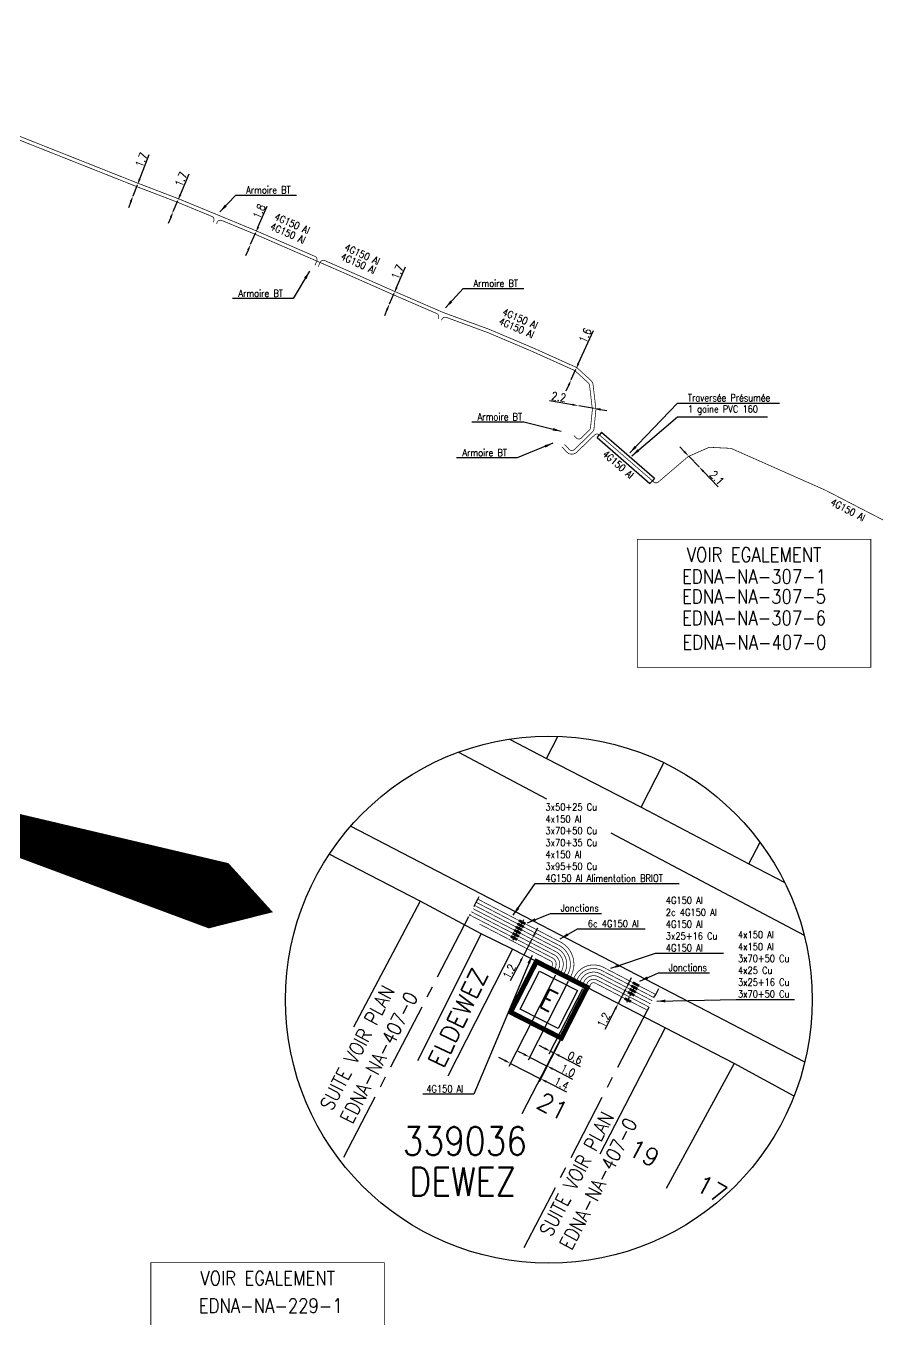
# Model space of a CAD drawing. Header units: millimetres. Extents: x 184994 to 186004, y 128000 to 129009.
# Drawn here: x 185692.2 to 185811.9, y 128578.4 to 128760.2 of the extents above; entities that cross this region are included whole.
import ezdxf
from ezdxf.enums import TextEntityAlignment as Align

# ---------------------------------------------------------------- set-up
doc = ezdxf.new("R2010")
doc.units = ezdxf.units.MM
doc.header["$PDMODE"] = 34
doc.linetypes.add('B_ST_Al', pattern=[2000, 1000, 1000])
doc.linetypes.add('CENTER2', pattern=[28.575, 19.05, -3.175, 3.175, -3.175])
doc.layers.get('0').update_dxf_attribs({"linetype": 'CONTINUOUS'})
doc.layers.get('Defpoints').update_dxf_attribs({"linetype": 'CONTINUOUS'})
for name, color, linetype in [('B_100', 3, 'CONTINUOUS'), ('B_110', 1, 'CONTINUOUS'), ('B_400', 7, 'CONTINUOUS'), ('B_900', 7, 'CONTINUOUS'), ('B_930', 7, 'CONTINUOUS'), ('M_200', 7, 'CONTINUOUS')]:
    doc.layers.add(name, color=color, linetype=linetype)
doc.styles.add('M_ROMANS', font='ROMANS.shx', dxfattribs={"width": 0.75})
doc.styles.get("Standard").update_dxf_attribs({"font": 'romans.shx', "width": 0.85})
doc.dimstyles.get("Standard").update_dxf_attribs({"dimtxt": 1.5, "dimasz": 1.2, "dimexe": 0.625, "dimexo": 0.625, "dimgap": 0.25, "dimtad": 1, "dimdec": 1, "dimzin": 0, "dimdsep": 46, "dimtxsty": 'Standard', "dimcen": -0.5, "dimadec": 0, "dimazin": 0, "dimtfac": 1, "dimtdec": 1, "dimtmove": 0, "dimatfit": 3, "dimfxl": 0, "dimtolj": 1, "dimtzin": 0, "dimarcsym": 0})

# ---------------------------------------------------------------- blocks, each defined once
blk = doc.blocks.new('*D730')
at = {"layer": 'B_100', "color": 0, "linetype": 'Continuous', "lineweight": -2, "transparency": 16777216}
for p, q in [((185708.19, 128738.63), (185709.54, 128742.07)), ((185707.26, 128736.26), (185707.86, 128737.8)), ((185706.93, 128735.42), (185706.6, 128734.58))]:
    blk.add_line(p, q, dxfattribs=at)
at = {"layer": 'B_100', "color": 0, "linetype": 'Continuous', "transparency": 16777216}
for points in [[(185708.05, 128738.69), (185708.33, 128738.58), (185707.86, 128737.8)], [(185706.79, 128735.48), (185707.07, 128735.37), (185707.26, 128736.26)]]:
    blk.add_solid(points, dxfattribs=at)
at = {"layer": 'Defpoints', "color": 0, "linetype": 'Continuous', "transparency": 16777216}
for p in [(185707.86, 128737.8), (185707.26, 128736.26), (185707.26, 128736.26)]:
    blk.add_point(p, dxfattribs=at)
at = {"layer": 'B_100', "color": 0, "linetype": 'Continuous', "transparency": 16777216, "insert": (185708.43, 128741.3), "char_height": 1.125, "attachment_point": 5, "rotation": 68.589}
blk.add_mtext('\\A1;1.7', dxfattribs=at)
blk = doc.blocks.new('*D731')
at = {"layer": 'B_100', "color": 0, "linetype": 'Continuous', "lineweight": -2, "transparency": 16777216}
for p, q in [((185713.91, 128736.44), (185715.13, 128739.34)), ((185712.9, 128734.05), (185713.56, 128735.61)), ((185712.55, 128733.22), (185712.2, 128732.39))]:
    blk.add_line(p, q, dxfattribs=at)
at = {"layer": 'B_100', "color": 0, "linetype": 'Continuous', "transparency": 16777216}
for points in [[(185713.77, 128736.5), (185714.05, 128736.39), (185713.56, 128735.61)], [(185712.41, 128733.28), (185712.69, 128733.16), (185712.9, 128734.05)]]:
    blk.add_solid(points, dxfattribs=at)
at = {"layer": 'Defpoints', "color": 0, "linetype": 'Continuous', "transparency": 16777216}
for p in [(185713.56, 128735.61), (185712.9, 128734.05), (185712.9, 128734.05)]:
    blk.add_point(p, dxfattribs=at)
at = {"layer": 'B_100', "color": 0, "linetype": 'Continuous', "transparency": 16777216, "insert": (185714, 128738.6), "char_height": 1.125, "attachment_point": 5, "rotation": 67.1211}
blk.add_mtext('\\A1;1.7', dxfattribs=at)
blk = doc.blocks.new('*D732')
at = {"layer": 'B_100', "color": 0, "linetype": 'Continuous', "lineweight": -2, "transparency": 16777216}
for p, q in [((185724.87, 128731.93), (185726.13, 128734.8)), ((185723.79, 128729.45), (185724.51, 128731.1)), ((185723.42, 128728.63), (185723.06, 128727.81))]:
    blk.add_line(p, q, dxfattribs=at)
at = {"layer": 'B_100', "color": 0, "linetype": 'Continuous', "transparency": 16777216}
for points in [[(185724.73, 128731.99), (185725.01, 128731.87), (185724.51, 128731.1)], [(185723.29, 128728.69), (185723.56, 128728.57), (185723.79, 128729.45)]]:
    blk.add_solid(points, dxfattribs=at)
at = {"layer": 'Defpoints', "color": 0, "linetype": 'Continuous', "transparency": 16777216}
for p in [(185724.51, 128731.1), (185723.79, 128729.45), (185723.79, 128729.45)]:
    blk.add_point(p, dxfattribs=at)
at = {"layer": 'B_100', "color": 0, "linetype": 'Continuous', "transparency": 16777216, "insert": (185724.99, 128734.08), "char_height": 1.125, "attachment_point": 5, "rotation": 66.326}
blk.add_mtext('\\A1;1.8', dxfattribs=at)
blk = doc.blocks.new('*D733')
at = {"layer": 'B_100', "color": 0, "linetype": 'Continuous', "lineweight": -2, "transparency": 16777216}
for p, q in [((185744.32, 128723.4), (185745.57, 128726.29)), ((185743.31, 128721.06), (185743.97, 128722.58)), ((185742.95, 128720.24), (185742.6, 128719.41))]:
    blk.add_line(p, q, dxfattribs=at)
at = {"layer": 'B_100', "color": 0, "linetype": 'Continuous', "transparency": 16777216}
for points in [[(185744.19, 128723.46), (185744.46, 128723.34), (185743.97, 128722.58)], [(185742.82, 128720.3), (185743.09, 128720.18), (185743.31, 128721.06)]]:
    blk.add_solid(points, dxfattribs=at)
at = {"layer": 'Defpoints', "color": 0, "linetype": 'Continuous', "transparency": 16777216}
for p in [(185743.97, 128722.58), (185743.31, 128721.06), (185743.31, 128721.06)]:
    blk.add_point(p, dxfattribs=at)
at = {"layer": 'B_100', "color": 0, "linetype": 'Continuous', "transparency": 16777216, "insert": (185744.44, 128725.56), "char_height": 1.125, "attachment_point": 5, "rotation": 66.6229}
blk.add_mtext('\\A1;1.7', dxfattribs=at)
blk = doc.blocks.new('*D734')
at = {"layer": 'B_100', "color": 0, "linetype": 'Continuous', "lineweight": -2, "transparency": 16777216}
for p, q in [((185769.9, 128712.72), (185771.98, 128717.35)), ((185768.87, 128710.44), (185769.53, 128711.9)), ((185768.5, 128709.62), (185768.13, 128708.8))]:
    blk.add_line(p, q, dxfattribs=at)
at = {"layer": 'B_100', "color": 0, "linetype": 'Continuous', "transparency": 16777216}
for points in [[(185769.76, 128712.79), (185770.03, 128712.66), (185769.53, 128711.9)], [(185768.37, 128709.68), (185768.64, 128709.56), (185768.87, 128710.44)]]:
    blk.add_solid(points, dxfattribs=at)
at = {"layer": 'Defpoints', "color": 0, "linetype": 'Continuous', "transparency": 16777216}
for p in [(185769.53, 128711.9), (185768.87, 128710.44), (185768.87, 128710.44)]:
    blk.add_point(p, dxfattribs=at)
at = {"layer": 'B_100', "color": 0, "linetype": 'Continuous', "transparency": 16777216, "insert": (185770.84, 128716.64), "char_height": 1.125, "attachment_point": 5, "rotation": 65.7772}
blk.add_mtext('\\A1;1.6', dxfattribs=at)
blk = doc.blocks.new('*D735')
at = {"layer": 'B_110', "color": 0, "linetype": 'Continuous', "lineweight": -2, "transparency": 16777216}
for p, q in [((185784.76, 128700.32), (185784.13, 128700.97)), ((185785.38, 128699.67), (185786.84, 128698.16)), ((185787.46, 128697.51), (185789.54, 128695.35))]:
    blk.add_line(p, q, dxfattribs=at)
at = {"layer": 'B_110', "color": 0, "linetype": 'Continuous', "transparency": 16777216}
for points in [[(185784.86, 128700.43), (185784.65, 128700.22), (185785.38, 128699.67)], [(185787.57, 128697.62), (185787.35, 128697.41), (185786.84, 128698.16)]]:
    blk.add_solid(points, dxfattribs=at)
at = {"layer": 'Defpoints', "color": 0, "linetype": 'Continuous', "transparency": 16777216}
for p in [(185785.38, 128699.67), (185786.84, 128698.16), (185786.84, 128698.16)]:
    blk.add_point(p, dxfattribs=at)
at = {"layer": 'B_110', "color": 0, "linetype": 'Continuous', "transparency": 16777216, "insert": (185789.35, 128696.63), "char_height": 1.125, "attachment_point": 5, "rotation": 313.894}
blk.add_mtext('\\A1;2.1', dxfattribs=at)
blk = doc.blocks.new('*D736')
at = {"layer": 'B_100', "color": 0, "linetype": 'Continuous', "lineweight": -2, "transparency": 16777216}
for p, q in [((185769.05, 128706.9), (185765.82, 128707.46)), ((185772.1, 128706.37), (185769.94, 128706.75)), ((185772.99, 128706.22), (185773.88, 128706.07))]:
    blk.add_line(p, q, dxfattribs=at)
at = {"layer": 'B_100', "color": 0, "linetype": 'Continuous', "transparency": 16777216}
for points in [[(185769.07, 128707.05), (185769.02, 128706.76), (185769.94, 128706.75)], [(185773.02, 128706.37), (185772.96, 128706.07), (185772.1, 128706.37)]]:
    blk.add_solid(points, dxfattribs=at)
at = {"layer": 'Defpoints', "color": 0, "linetype": 'Continuous', "transparency": 16777216}
for p in [(185769.94, 128706.75), (185769.94, 128706.75), (185772.1, 128706.37)]:
    blk.add_point(p, dxfattribs=at)
at = {"layer": 'B_100', "color": 0, "linetype": 'Continuous', "transparency": 16777216, "insert": (185767.12, 128708), "char_height": 1.125, "attachment_point": 5, "rotation": 350.1513}
blk.add_mtext('\\A1;2.2', dxfattribs=at)
blk = doc.blocks.new('*U791')
at = {"layer": 'M_200', "color": 0, "linetype": 'Continuous', "const_width": 0.35, "flags": 128}
blk.add_lwpolyline([(4, 4), (4, 0), (0, 0), (0, 4)], close=True, dxfattribs=at)
at = {"layer": 'M_200', "color": 0, "linetype": 'Continuous'}
blk.add_lwpolyline([(0.5, 3.5), (3.5, 3.5), (3.5, 0.5), (0.5, 0.5)], close=True, dxfattribs=at)
at = {"layer": 'M_200', "insert": (1.989, 1.981), "char_height": 1.425, "width": 2.28071, "attachment_point": 5}
blk.add_mtext('E', dxfattribs=at)
at = {"layer": 'M_200', "color": 0, "linetype": 'Continuous', "width": 0.85}
for tag, p in [('NUM', (2, 17.06)), ('NOM', (2, 10.649))]:
    blk.add_attdef(tag, text='', height=4, dxfattribs=at).set_placement(p, align=Align.MIDDLE)
at = {"layer": 'M_200', "color": 0, "linetype": 'Continuous', "style": 'M_ROMANS', "width": 0.75, "flags": 3}
for tag, p in [('DEF_LEG', (1.869, -2.994)), ('DEF_COUP', (1.869, -5.494)), ('DEF_TYPE', (1.869, -7.994))]:
    blk.add_attdef(tag, text='', height=1.2, dxfattribs=at).set_placement(p, align=Align.MIDDLE)
blk = doc.blocks.new('*D788')
at = {"layer": 'B_900', "color": 0, "linetype": 'Continuous', "lineweight": -2, "transparency": 16777216}
for p, q in [((185770.44, 128624.81), (185765.74, 128615.6)), ((185770.89, 128624.58), (185766.19, 128615.38)), ((185765.16, 128616.43), (185764.35, 128616.84)), ((185765.96, 128616.02), (185766.4, 128615.79)), ((185767.2, 128615.39), (185770.13, 128613.9))]:
    blk.add_line(p, q, dxfattribs=at)
at = {"layer": 'B_900', "color": 0, "linetype": 'Continuous', "transparency": 16777216}
for points in [[(185765.22, 128616.56), (185765.09, 128616.3), (185765.96, 128616.02)], [(185767.27, 128615.52), (185767.14, 128615.25), (185766.4, 128615.79)]]:
    blk.add_solid(points, dxfattribs=at)
at = {"layer": 'Defpoints', "color": 0, "linetype": 'Continuous', "transparency": 16777216}
for p in [(185770.65, 128625.23), (185771.1, 128625), (185766.4, 128615.79)]:
    blk.add_point(p, dxfattribs=at)
at = {"layer": 'B_900', "color": 0, "linetype": 'Continuous', "transparency": 16777216, "insert": (185769.41, 128615.1), "char_height": 1.125, "attachment_point": 5, "rotation": 332.9722}
blk.add_mtext('\\A1;0.6', dxfattribs=at)
blk = doc.blocks.new('*D789')
at = {"layer": 'B_900', "color": 0, "linetype": 'Continuous', "lineweight": -2, "transparency": 16777216}
for p, q in [((185768.44, 128625.83), (185762.8, 128614.78)), ((185770.89, 128624.58), (185765.25, 128613.53)), ((185762.21, 128615.61), (185761.41, 128616.01)), ((185763.01, 128615.2), (185765.46, 128613.95)), ((185766.26, 128613.54), (185769.06, 128612.11))]:
    blk.add_line(p, q, dxfattribs=at)
at = {"layer": 'B_900', "color": 0, "linetype": 'Continuous', "transparency": 16777216}
for points in [[(185762.28, 128615.74), (185762.14, 128615.47), (185763.01, 128615.2)], [(185766.33, 128613.67), (185766.19, 128613.4), (185765.46, 128613.95)]]:
    blk.add_solid(points, dxfattribs=at)
at = {"layer": 'Defpoints', "color": 0, "linetype": 'Continuous', "transparency": 16777216}
for p in [(185768.65, 128626.25), (185771.1, 128625), (185765.46, 128613.95)]:
    blk.add_point(p, dxfattribs=at)
at = {"layer": 'B_900', "color": 0, "linetype": 'Continuous', "transparency": 16777216, "insert": (185768.4, 128613.29), "char_height": 1.125, "attachment_point": 5, "rotation": 332.9722}
blk.add_mtext('\\A1;1.0', dxfattribs=at)
blk = doc.blocks.new('*D790')
at = {"layer": 'B_900', "color": 0, "linetype": 'Continuous', "lineweight": -2, "transparency": 16777216}
for p, q in [((185766.66, 128626.74), (185760.11, 128613.9)), ((185770.89, 128624.58), (185764.34, 128611.74)), ((185759.52, 128614.73), (185758.71, 128615.14)), ((185760.32, 128614.32), (185764.55, 128612.16)), ((185765.35, 128611.75), (185768.19, 128610.3))]:
    blk.add_line(p, q, dxfattribs=at)
at = {"layer": 'B_900', "color": 0, "linetype": 'Continuous', "transparency": 16777216}
for points in [[(185759.58, 128614.86), (185759.45, 128614.6), (185760.32, 128614.32)], [(185765.42, 128611.89), (185765.28, 128611.62), (185764.55, 128612.16)]]:
    blk.add_solid(points, dxfattribs=at)
at = {"layer": 'Defpoints', "color": 0, "linetype": 'Continuous', "transparency": 16777216}
for p in [(185766.87, 128627.16), (185771.1, 128625), (185764.55, 128612.16)]:
    blk.add_point(p, dxfattribs=at)
at = {"layer": 'B_900', "color": 0, "linetype": 'Continuous', "transparency": 16777216, "insert": (185767.51, 128611.49), "char_height": 1.125, "attachment_point": 5, "rotation": 332.9722}
blk.add_mtext('\\A1;1.4', dxfattribs=at)
blk = doc.blocks.new('*D792')
at = {"layer": 'B_900', "color": 0, "linetype": 'Continuous', "lineweight": -2, "transparency": 16777216}
for p, q in [((185763.75, 128632.57), (185764.17, 128633.36)), ((185763.34, 128631.77), (185762.18, 128629.55)), ((185761.77, 128628.75), (185760.29, 128625.9))]:
    blk.add_line(p, q, dxfattribs=at)
at = {"layer": 'B_900', "color": 0, "linetype": 'Continuous', "transparency": 16777216}
for points in [[(185763.62, 128632.64), (185763.88, 128632.5), (185763.34, 128631.77)], [(185761.64, 128628.82), (185761.9, 128628.68), (185762.18, 128629.55)]]:
    blk.add_solid(points, dxfattribs=at)
at = {"layer": 'Defpoints', "color": 0, "linetype": 'Continuous', "transparency": 16777216}
for p in [(185763.34, 128631.77), (185762.18, 128629.55), (185762.18, 128629.55)]:
    blk.add_point(p, dxfattribs=at)
at = {"layer": 'B_900', "color": 0, "linetype": 'Continuous', "transparency": 16777216, "insert": (185760.14, 128627.24), "char_height": 1.125, "attachment_point": 5, "rotation": 62.5559}
blk.add_mtext('\\A1;1.2', dxfattribs=at)
blk = doc.blocks.new('*D793')
at = {"layer": 'B_900', "color": 0, "linetype": 'Continuous', "lineweight": -2, "transparency": 16777216}
for p, q in [((185776.95, 128625.58), (185777.36, 128626.38)), ((185776.53, 128624.78), (185775.47, 128622.74)), ((185775.06, 128621.94), (185773.58, 128619.09))]:
    blk.add_line(p, q, dxfattribs=at)
at = {"layer": 'B_900', "color": 0, "linetype": 'Continuous', "transparency": 16777216}
for points in [[(185776.81, 128625.65), (185777.08, 128625.51), (185776.53, 128624.78)], [(185774.92, 128622.01), (185775.19, 128621.87), (185775.47, 128622.74)]]:
    blk.add_solid(points, dxfattribs=at)
at = {"layer": 'Defpoints', "color": 0, "linetype": 'Continuous', "transparency": 16777216}
for p in [(185776.53, 128624.78), (185775.47, 128622.74), (185775.47, 128622.74)]:
    blk.add_point(p, dxfattribs=at)
at = {"layer": 'B_900', "color": 0, "linetype": 'Continuous', "transparency": 16777216, "insert": (185773.43, 128620.43), "char_height": 1.125, "attachment_point": 5, "rotation": 62.5559}
blk.add_mtext('\\A1;1.2', dxfattribs=at)
blk = doc.blocks.new('B_300_04')
at = {"color": 0, "linetype": 'Continuous'}
blk.add_line((0, 0.38), (0, -0.38), dxfattribs=at)
blk.add_solid([(-0.5, 0.19), (-0.5, -0.19), (0.5, 0.19), (0.5, -0.19)], dxfattribs=at)
at = {"color": 0, "linetype": 'Continuous', "width": 0.75, "flags": 3}
for tag, p in [('DEF_LEG', (0, -4.25)), ('DEF_COUP', (0.04, -6.33)), ('DEF_TYPE', (0, -8.25))]:
    blk.add_attdef(tag, text='', height=1.2, dxfattribs=at).set_placement(p, align=Align.MIDDLE)
blk = doc.blocks.new('B_300_03')
at = {"color": 0, "linetype": 'Continuous'}
blk.add_solid([(-0.5, 0.19), (-0.5, -0.19), (0.5, 0.19), (0.5, -0.19)], dxfattribs=at)
at = {"color": 0, "linetype": 'Continuous', "width": 0.75, "flags": 3}
for tag, p in [('DEF_LEG', (0, -4.25)), ('DEF_COUP', (0, -6.25)), ('DEF_TYPE', (0, -8.25))]:
    blk.add_attdef(tag, text='', height=1.2, dxfattribs=at).set_placement(p, align=Align.MIDDLE)

msp = doc.modelspace()

# ---------------------------------------------------------------- linework, layer by layer
at = {"layer": 'B_100', "linetype": 'B_ST_Al', "ltscale": 0.5, "const_width": 0.1}
for points in [[(185672.61, 128750.39), (185672.67, 128750.56, -0.413739), (185673.32, 128750.85), (185687.81, 128745.48), (185707.77, 128737.56), (185713.47, 128735.38), (185718.34, 128733.37, -0.416685), (185718.61, 128732.72), (185718.53, 128732.54)], [(185719, 128732.34), (185719.08, 128732.54, -0.411747), (185719.73, 128732.8), (185724.41, 128730.87), (185736.73, 128725.51), (185743.87, 128722.35), (185749.95, 128719.72, -0.422022), (185750.2, 128719.05), (185750.17, 128718.98)], [(185769.24, 128702.57), (185769.56, 128702.24, 0.415961), (185770.27, 128702.22), (185771.43, 128703.35, 0.17828), (185771.58, 128703.66), (185771.84, 128706.25), (185771.84, 128706.25), (185771.44, 128709.64, 0.180102), (185771.28, 128709.95), (185769.39, 128711.69), (185763.23, 128714.46), (185757.14, 128717.04), (185751.32, 128719.17, 0.389861), (185750.69, 128718.91), (185750.62, 128718.77)]]:
    msp.add_lwpolyline(points, format="xyb", dxfattribs=at)
at = {"layer": 'B_110', "linetype": 'B_ST_Al', "ltscale": 0.5, "const_width": 0.1}
for points in [[(185732.84, 128726.5), (185733.09, 128727.1, 0.410945), (185732.83, 128727.75), (185724.61, 128731.33), (185713.65, 128735.85), (185707.95, 128738.03), (185687.99, 128745.95), (185665.28, 128754.37), (185659.79, 128756.13), (185647.18, 128760.1, 0.186561), (185647.18, 128760.1), (185647.18, 128760.1)], [(185767.92, 128701.31), (185768.59, 128700.61, 0.415961), (185769.3, 128700.59), (185771.78, 128702.99, 0.17828), (185772.08, 128703.61), (185772.34, 128706.26), (185772.34, 128706.26), (185771.94, 128709.7, 0.180102), (185771.62, 128710.32), (185769.67, 128712.11), (185763.43, 128714.92), (185757.32, 128717.5), (185750.85, 128719.87), (185744.07, 128722.81), (185736.93, 128725.97), (185734.21, 128727.16, 0.41749), (185733.55, 128726.89), (185733.3, 128726.31)]]:
    msp.add_lwpolyline(points, format="xyb", dxfattribs=at)
at = {"layer": 'B_110', "linetype": 'B_ST_Al', "ltscale": 0.5}
msp.add_lwpolyline([(185767.56, 128700.97, 0.1, 0.1, 0), (185768.23, 128700.26, 0.1, 0.1, 0.415961), (185769.65, 128700.23, 0.1, 0.1, 0), (185772.14, 128702.64, 0.1, 0.1, -0.388302), (185772.82, 128702.66, 0.1, 0.1, 0), (185780.27, 128696.22, 0.1, 0.1, 0), (185780.46, 128696.04, 0.1, 0.1, 0.370345), (185781.12, 128696.04, 0.1, 0.1, 0), (185785.28, 128699.59, 0.1, 0.1, -0.129187), (185785.51, 128699.7, 0.1, 0.1, 0), (185788.16, 128700.87, 0.1, 0.1, -0.116783), (185788.39, 128700.91, 0.1, 0.1, 0), (185791.07, 128700.78, 0.1, 0.1, -0.154966), (185791.37, 128700.75, 0.1, 0.1, 0), (185804.62, 128694.88, 0.1, 0.1, 0), (185813.66, 128690.21, 0.1, 0.1, 0), (185834.1, 128678.54, 0.1, 0.1, 0), (185868.4, 128658.22, 0.1, 0.1, 0), (185874.84, 128654.45, 0.1, 0.1, -0.414214), (185875.02, 128653.76, 0.1, 0.1, 0), (185872.27, 128649.07, 0.1, 0.1, 0)], format="xyseb", dxfattribs=at)
at = {"layer": 'B_400', "color": 7, "linetype": 'CONTINUOUS'}
for p, q in [((185772.49, 128702.28), (185772.82, 128702.66)), ((185773.14, 128703.04), (185772.82, 128702.66)), ((185773.14, 128703.04), (185780.59, 128696.59)), ((185772.49, 128702.28), (185779.94, 128695.84)), ((185779.94, 128695.84), (185780.27, 128696.22)), ((185780.59, 128696.59), (185780.27, 128696.22))]:
    msp.add_line(p, q, dxfattribs=at)
at = {"layer": 'B_900', "color": 252}
for p, q in [((185765.37, 128657.17), (185766.98, 128660.27)), ((185778.68, 128650.35), (185781.88, 128656.58)), ((185793.83, 128642.38), (185795.42, 128645.39)), ((185747.62, 128637.1), (185738.27, 128619.42)), ((185756.22, 128632.55), (185747.27, 128614.66)), ((185760.62, 128630.35), (185751.53, 128612.53)), ((185771.1, 128625), (185761.91, 128607.24)), ((185782.08, 128619.32), (185772.87, 128601.56)), ((185791.78, 128614.29), (185782.23, 128596.72))]:
    msp.add_line(p, q, dxfattribs=at)
at = {"layer": 'B_900', "color": 254, "linetype": 'Continuous'}
msp.add_lwpolyline([(185657.15, 128656.68, 1.46, 8.75, 0), (185712.97, 128639.79, 17.5, 0, 0), (185726.92, 128635.57, 17.5, 0, 0)], format="xyseb", dxfattribs=at)
at = {"layer": 'B_900', "color": 252, "flags": 128}
for points in [[(185760.17, 128659.88), (185765.37, 128657.17), (185778.68, 128650.35), (185793.83, 128642.38), (185798.89, 128639.74)], [(185753, 128658.04), (185765.37, 128651.51)], [(185801.7, 128614.47), (185790.36, 128620.37), (185737.84, 128647.65)], [(185774.44, 128646.72), (185777.42, 128645.14), (185801.62, 128632.35)], [(185800.2, 128609.72), (185791.78, 128614.29), (185782.08, 128619.32), (185771.1, 128625), (185760.62, 128630.35), (185756.22, 128632.55), (185747.62, 128637.1), (185734.85, 128643.72)]]:
    msp.add_lwpolyline(points, dxfattribs=at)
at = {"layer": 'B_900', "linetype": 'CENTER2', "ltscale": 0.5, "flags": 128}
for points in [[(185736.91, 128601.15), (185754.59, 128635.18), (185754.59, 128635.18), (185754.82, 128635.63), (185755.05, 128636.07), (185755.28, 128636.52), (185755.51, 128636.96), (185755.74, 128637.4), (185756.02, 128637.93)], [(185762.25, 128588.42), (185779.58, 128621.79), (185779.81, 128622.23), (185780.04, 128622.68), (185780.27, 128623.12), (185780.51, 128623.56), (185780.74, 128624.01), (185781.18, 128624.86)]]:
    msp.add_lwpolyline(points, dxfattribs=at)
at = {"layer": 'B_900', "color": 3, "flags": 128}
for points in [[(185755.51, 128636.96, 0.1, 0.1, 0), (185761.75, 128633.72, 0.1, 0.1, 0), (185763.8, 128632.65, 0.1, 0.1, 0), (185767.13, 128630.92, 0.1, 0.1, -0.412097), (185768.42, 128626.9, 0.1, 0.1, 0), (185768.2, 128626.48, 0, 0, 0)], [(185754.82, 128635.63, 0.1, 0.1, 0), (185761.06, 128632.39, 0.1, 0.1, 0), (185763.11, 128631.32, 0.1, 0.1, 0), (185766.44, 128629.59, 0.1, 0.1, -0.412087), (185767.08, 128627.58, 0.1, 0.1, 0), (185766.87, 128627.16, 0, 0, 0)], [(185755.28, 128636.52, 0.1, 0.1, 0), (185761.52, 128633.28, 0.1, 0.1, 0), (185763.57, 128632.21, 0.1, 0.1, 0), (185766.9, 128630.48, 0.1, 0.1, -0.412097), (185767.97, 128627.13, 0.1, 0.1, 0), (185767.76, 128626.7, 0, 0, 0)], [(185769.54, 128625.8, 0.1, 0.1, 0), (185769.79, 128626.29, 0.1, 0.1, -0.416333), (185773.17, 128627.37, 0.1, 0.1, 0), (185776.88, 128625.45, 0.1, 0.1, 0), (185777.74, 128625, 0.1, 0.1, 0), (185780.51, 128623.56, 0, 0, 0)], [(185769.99, 128625.57, 0.1, 0.1, 0), (185770.24, 128626.06, 0.1, 0.1, -0.416333), (185772.94, 128626.93, 0.1, 0.1, 0), (185776.65, 128625, 0.1, 0.1, 0), (185777.51, 128624.56, 0.1, 0.1, 0), (185780.27, 128623.12, 0, 0, 0)]]:
    msp.add_lwpolyline(points, format="xyseb", dxfattribs=at)
at = {"layer": 'B_900', "color": 1, "flags": 128}
for points in [[(185755.74, 128637.4, 0.1, 0.1, 0), (185761.98, 128634.16, 0.1, 0.1, 0), (185764.03, 128633.1, 0.1, 0.1, 0), (185767.36, 128631.37, 0.1, 0.1, -0.412097), (185768.86, 128626.67, 0.1, 0.1, 0), (185768.65, 128626.25, 0, 0, 0)], [(185754.59, 128635.18, 0.1, 0.1, 0), (185760.82, 128631.95, 0.1, 0.1, 0), (185762.88, 128630.88, 0.1, 0.1, 0), (185766.21, 128629.15, 0.1, 0.1, -0.412087), (185766.64, 128627.81, 0.1, 0.1, 0), (185766.42, 128627.39, 0, 0, 0)], [(185755.05, 128636.07, 0.1, 0.1, 0), (185761.29, 128632.83, 0.1, 0.1, 0), (185763.34, 128631.77, 0.1, 0.1, 0), (185766.67, 128630.04, 0.1, 0.1, -0.412087), (185767.53, 128627.35, 0.1, 0.1, 0), (185767.31, 128626.93, 0, 0, 0)], [(185769.1, 128626.02, 0.1, 0.1, 0), (185769.35, 128626.52, 0.1, 0.1, -0.416333), (185773.4, 128627.82, 0.1, 0.1, 0), (185777.11, 128625.89, 0.1, 0.1, 0), (185777.97, 128625.44, 0.1, 0.1, 0), (185780.74, 128624.01, 0, 0, 0)], [(185770.43, 128625.34, 0.1, 0.1, 0), (185770.68, 128625.83, 0.1, 0.1, -0.416333), (185772.71, 128626.48, 0.1, 0.1, 0), (185776.42, 128624.56, 0.1, 0.1, 0), (185777.28, 128624.11, 0.1, 0.1, 0), (185780.04, 128622.68, 0, 0, 0)], [(185771.32, 128624.89, 0.1, 0.1, 0), (185771.57, 128625.38, 0.1, 0.1, -0.416333), (185772.25, 128625.6, 0.1, 0.1, 0), (185775.96, 128623.67, 0.1, 0.1, 0), (185776.82, 128623.22, 0.1, 0.1, 0), (185779.58, 128621.79, 0, 0, 0)]]:
    msp.add_lwpolyline(points, format="xyseb", dxfattribs=at)
at = {"layer": 'B_900', "color": 1, "const_width": 0.1, "flags": 128}
for points in [[(185755.97, 128633.9), (185762.65, 128630.44), (185765.98, 128628.71, -0.412087), (185766.19, 128628.03), (185765.98, 128627.61)], [(185770.88, 128625.11), (185771.13, 128625.61, -0.416333), (185772.48, 128626.04), (185776.19, 128624.11), (185777.05, 128623.67), (185779.81, 128622.23)]]:
    msp.add_lwpolyline(points, format="xyb", dxfattribs=at)
at = {"layer": 'B_900', "ltscale": 0.5}
msp.add_circle((185765.72, 128623.26), 37.04, dxfattribs=at)
at = {"layer": 'B_930', "linetype": 'B_ST_Al', "const_width": 0.1}
for points in [[(185778.15, 128687.99), (185810.99, 128687.99), (185810.99, 128669.99), (185778.15, 128669.99)], [(185709.76, 128586.3), (185742.6, 128586.3), (185742.6, 128565.71), (185709.76, 128565.71)]]:
    msp.add_lwpolyline(points, close=True, dxfattribs=at)

# ---------------------------------------------------------------- block references
at = {"layer": 'B_900'}
for name, p, rotation in [('B_300_04', (185761.29, 128632.83), 332.5559056011586), ('B_300_04', (185761.52, 128633.28), 332.5559056011586), ('B_300_03', (185761.75, 128633.72), 332.5559056011189), ('B_300_04', (185761.98, 128634.16), 332.5559056011586), ('B_300_04', (185760.82, 128631.95), 332.5559056011586), ('B_300_03', (185761.06, 128632.39), 332.55292541377), ('B_300_04', (185777.28, 128624.11), 332.5559056023178), ('B_300_04', (185777.51, 128624.56), 332.5559055994519), ('B_300_03', (185777.74, 128625), 332.5559055994519), ('B_300_03', (185777.97, 128625.44), 332.5559055987399), ('B_300_04', (185776.82, 128623.22), 332.5559056006383)]:
    msp.add_blockref(name, p, dxfattribs=dict(at, rotation=rotation))
at = {"layer": 'B_900', "ltscale": 0.5}
ref = msp.add_blockref('*U791', (185760.34, 128621.51), dxfattribs=dict(at, xscale=2, yscale=2, zscale=2, rotation=332.9722214781852))
ref.add_attrib('NUM', '339036', dxfattribs={"layer": 'M_200', "color": 0, "linetype": 'Continuous', "height": 4, "width": 0.85}).set_placement((185753.91, 128603.41), align=Align.MIDDLE)
ref.add_attrib('NOM', 'DEWEZ', dxfattribs={"layer": 'M_200', "color": 0, "linetype": 'Continuous', "height": 4, "width": 0.85}).set_placement((185753.63, 128597.7), align=Align.MIDDLE)

# ---------------------------------------------------------------- texts
at = {"layer": 'B_100', "linetype": 'B_ST_Al', "width": 0.85}
for rotation, p in [(336.4808, (185726.45, 128731.58)), (336.1631, (185736.36, 128727.36)), (337.0753, (185758.59, 128718.25))]:
    msp.add_text('4G150 Al', height=1, rotation=rotation, dxfattribs=at).set_placement(p)
at = {"layer": 'B_100', "linetype": 'Continuous', "char_height": 1}
for insert, attachment_point in [((185723.16, 128737.1), 4), ((185755.12, 128723.97), 4), ((185761.97, 128705.2), 6)]:
    msp.add_mtext('Armoire BT', dxfattribs=dict(at, insert=insert, attachment_point=attachment_point))
at = {"layer": 'B_110', "linetype": 'B_ST_Al', "width": 0.85}
for rotation, p in [(336.4808, (185727.05, 128732.94)), (336.1631, (185736.91, 128728.63)), (337.0753, (185759.1, 128719.55)), (319.1353, (185773.19, 128699.82)), (332.6413, (185805.23, 128692.88))]:
    msp.add_text('4G150 Al', height=1, rotation=rotation, dxfattribs=at).set_placement(p)
at = {"layer": 'B_110', "linetype": 'Continuous', "char_height": 1}
for s, insert, attachment_point in [('Armoire BT', (185728.33, 128722.57), 6), ('Traversée Présumée', (185785.26, 128707.87), 4), ('Armoire BT', (185759.83, 128700.17), 6)]:
    msp.add_mtext(s, dxfattribs=dict(at, insert=insert, attachment_point=attachment_point))
at = {"layer": 'B_400', "insert": (185785.26, 128706.14), "char_height": 1, "attachment_point": 4}
msp.add_mtext('1 gaine PVC 160 ', dxfattribs=at)
at = {"layer": 'B_900', "color": 252}
for s, rotation, p in [('ELDEWEZ', 64.4296, (185752.94, 128620.73)), ('21', 332.6348, (185766.26, 128608.28)), ('19', 332.6073, (185779.11, 128601.71)), ('17', 331.474, (185788.61, 128596.66))]:
    msp.add_text(s, height=2.5, rotation=rotation, dxfattribs=at).set_placement(p, align=Align.MIDDLE)
at = {"layer": 'B_900', "width": 0.85}
for s, p in [('SUITE VOIR PLAN', (185739.65, 128616.05)), ('EDNA-NA-407-0', (185742.74, 128614.67)), ('SUITE VOIR PLAN', (185770.49, 128598.33)), ('EDNA-NA-407-0', (185773.57, 128596.94))]:
    msp.add_text(s, height=2, rotation=62.5559, dxfattribs=at).set_placement(p, align=Align.CENTER)
at = {"layer": 'B_900', "color": 1, "linetype": 'Continuous', "char_height": 1}
for s, insert, attachment_point in [('3x50+25 Cu\\P{\\C3;4x150 Al}\\P{\\C3;3x70+50 Cu}\\P3x70+35 Cu\\P{\\C3;4x150 Al}\\P3x95+50 Cu\\P4G150 Al Alimentation BRIOT', (185765.25, 128645.35), 4), ('4G150 Al\\P{\\C3;2c 4G150 Al}\\P4G150 Al\\P3x25+16 Cu\\P4G150 Al', (185782.17, 128633.89), 4), ('6c 4G150 Al', (185771.2, 128633.96), 4), ('4x150 Al\\P{\\C3;4x150 Al}\\P{\\C3;3x70+50 Cu}\\P4x25 Cu\\P3x25+16 Cu\\P3x70+50 Cu', (185792.31, 128628.23), 4), ('4G150 Al', (185753.7, 128610.74), 6)]:
    msp.add_mtext(s, dxfattribs=dict(at, insert=insert, attachment_point=attachment_point))
at = {"layer": 'B_900', "linetype": 'Continuous', "char_height": 1, "attachment_point": 4}
for insert in [(185767.38, 128636.15), (185782.58, 128627.8)]:
    msp.add_mtext('Jonctions', dxfattribs=dict(at, insert=insert))
at = {"layer": 'B_930', "width": 0.85}
for s, p in [('VOIR EGALEMENT', (185794.57, 128684.81)), ('EDNA-NA-307-1', (185794.57, 128681.76)), ('EDNA-NA-307-5', (185794.57, 128678.95)), ('EDNA-NA-307-6', (185794.57, 128675.93)), ('EDNA-NA-407-0', (185794.62, 128672.5)), ('VOIR EGALEMENT', (185726.18, 128583.13))]:
    msp.add_text(s, height=2, dxfattribs=at).set_placement(p, align=Align.CENTER)
msp.add_text('EDNA-NA-229-1', height=2, dxfattribs=at).set_placement((185736.74, 128581.26), align=Align.TOP_RIGHT)

# ---------------------------------------------------------------- dimensions: what is measured, and where the dimension line sits
at = {"layer": 'B_100', "linetype": 'Continuous'}
for base, p1, p2, angle, picture, middle in [((185707.26, 128736.26), (185707.86, 128737.8), (185707.26, 128736.26), 68.589, '*D730', (185709.13, 128741.03)), ((185712.9, 128734.05), (185713.56, 128735.61), (185712.9, 128734.05), 67.1211, '*D731', (185714.7, 128738.31)), ((185723.79, 128729.45), (185724.51, 128731.1), (185723.79, 128729.45), 66.326, '*D732', (185725.68, 128733.78)), ((185743.3113, 128721.062), (185743.96598889, 128722.57655685), (185743.3113, 128721.062), 66.62289416, '*D733', (185745.12497952, 128725.25776505)), ((185768.87, 128710.44), (185769.53, 128711.9), (185768.87, 128710.44), 65.7772, '*D734', (185771.52, 128716.33)), ((185769.94, 128706.75), (185772.1, 128706.37), (185769.94, 128706.75), 350.1513, '*D736', (185766.99, 128707.26))]:
    dim = msp.add_linear_dim(base=base, p1=p1, p2=p2, angle=angle, dimstyle='Standard', override={"dimscale": 0.75, "dimatfit": 0}, dxfattribs=at)
    dim.commit()
    dim.dimension.update_dxf_attribs({"geometry": picture, "text_midpoint": middle, "dimtype": 160})
at = {"layer": 'B_110', "linetype": 'Continuous'}
dim = msp.add_linear_dim(base=(185786.84, 128698.16), p1=(185785.38, 128699.67), p2=(185786.84, 128698.16), angle=133.894, dimstyle='Standard', override={"dimscale": 0.75, "dimatfit": 0}, dxfattribs=at)
dim.commit()
dim.dimension.update_dxf_attribs({"geometry": '*D735', "text_midpoint": (185788.81, 128696.11), "dimtype": 160})
at = {"layer": 'B_900', "color": 3, "linetype": 'Continuous'}
for base, p1, p2, angle, text, override, picture, middle in [((185762.18, 128629.55), (185763.34, 128631.77), (185762.18, 128629.55), 62.5559, '1.2', {"dimscale": 0.75, "dimlfac": 1, "dimlunit": 2, "dimatfit": 0}, '*D792', (185760.81, 128626.9)), ((185764.55, 128612.16), (185766.87, 128627.16), (185771.1, 128625), 152.9722, '1.4', {"dimscale": 0.75, "dimatfit": 0}, '*D790', (185767.17, 128610.82)), ((185765.46, 128613.95), (185768.65, 128626.25), (185771.1, 128625), 152.9722, '1.0', {"dimscale": 0.75, "dimatfit": 0}, '*D789', (185768.06, 128612.62)), ((185775.47, 128622.74), (185776.53, 128624.78), (185775.47, 128622.74), 62.5559, '1.2', {"dimscale": 0.75, "dimlfac": 1, "dimlunit": 2, "dimatfit": 0}, '*D793', (185774.09, 128620.08)), ((185766.4, 128615.79), (185770.65, 128625.23), (185771.1, 128625), 152.9722, '0.6', {"dimscale": 0.75, "dimatfit": 0}, '*D788', (185769.07, 128614.44))]:
    dim = msp.add_linear_dim(base=base, p1=p1, p2=p2, angle=angle, text=text, dimstyle='Standard', override=override, dxfattribs=at)
    dim.commit()
    dim.dimension.update_dxf_attribs({"geometry": picture, "text_midpoint": middle, "dimtype": 160})

# ---------------------------------------------------------------- leaders
at = {"layer": 'B_100', "linetype": 'Continuous', "annotation_type": 0, "has_hookline": 1, "text_width": 7.08}
for points, hookline_direction in [([(185719.46, 128734.01), (185721.71, 128736.35), (185722.91, 128736.35)], 0), ([(185751.19, 128720.53), (185753.67, 128723.22), (185754.87, 128723.22)], 0), ([(185767.47, 128703.16), (185762.22, 128704.45)], 1)]:
    msp.add_leader(points, dimstyle='Standard', dxfattribs=dict(at, hookline_direction=hookline_direction))
at = {"layer": 'B_110', "linetype": 'Continuous', "annotation_type": 0, "has_hookline": 1}
for points, hookline_direction, text_width in [([(185732.08, 128725.67), (185729.78, 128721.82), (185728.58, 128721.82)], 1, 7.08), ([(185777.1, 128700.13), (185783.81, 128707.12), (185785.01, 128707.12)], 0, 12.91), ([(185766.3, 128701.5), (185761.28, 128699.42), (185760.08, 128699.42)], 1, 7.08)]:
    msp.add_leader(points, dimstyle='Standard', dxfattribs=dict(at, hookline_direction=hookline_direction, text_width=text_width))
at = {"layer": 'B_400', "annotation_type": 0, "has_hookline": 1, "hookline_direction": 0, "text_width": 11.21}
msp.add_leader([(185777.41, 128699.73), (185783.81, 128705.22), (185785.01, 128705.22)], dimstyle='Standard', dxfattribs=at)
at = {"layer": 'B_900', "color": 1, "linetype": 'Continuous', "annotation_type": 0, "has_hookline": 1}
for points, hookline_direction, text_width in [([(185760.72, 128635.17), (185763.8, 128639.6), (185765, 128639.6)], 0, 18.78), ([(185767.32, 128631.83), (185769.75, 128633.21), (185770.95, 128633.21)], 0, 8.05), ([(185774.43, 128627.68), (185780.72, 128629.81), (185781.92, 128629.81)], 0, 8.1), ([(185763.36, 128629.5), (185755.15, 128609.99), (185753.95, 128609.99)], 1, 5.71), ([(185780.89, 128623.06), (185792.06, 128623.32)], 0, 7.97)]:
    msp.add_leader(points, dimstyle='Standard', dxfattribs=dict(at, hookline_direction=hookline_direction, text_width=text_width))
at = {"layer": 'B_900', "linetype": 'Continuous', "annotation_type": 0, "has_hookline": 1, "hookline_direction": 0, "text_width": 5.75}
for points in [[(185762.7, 128634.09), (185765.93, 128635.4), (185767.13, 128635.4)], [(185778.51, 128625.88), (185781.13, 128627.05), (185782.33, 128627.05)]]:
    msp.add_leader(points, dimstyle='Standard', dxfattribs=at)

doc.saveas('drawing.dxf')
